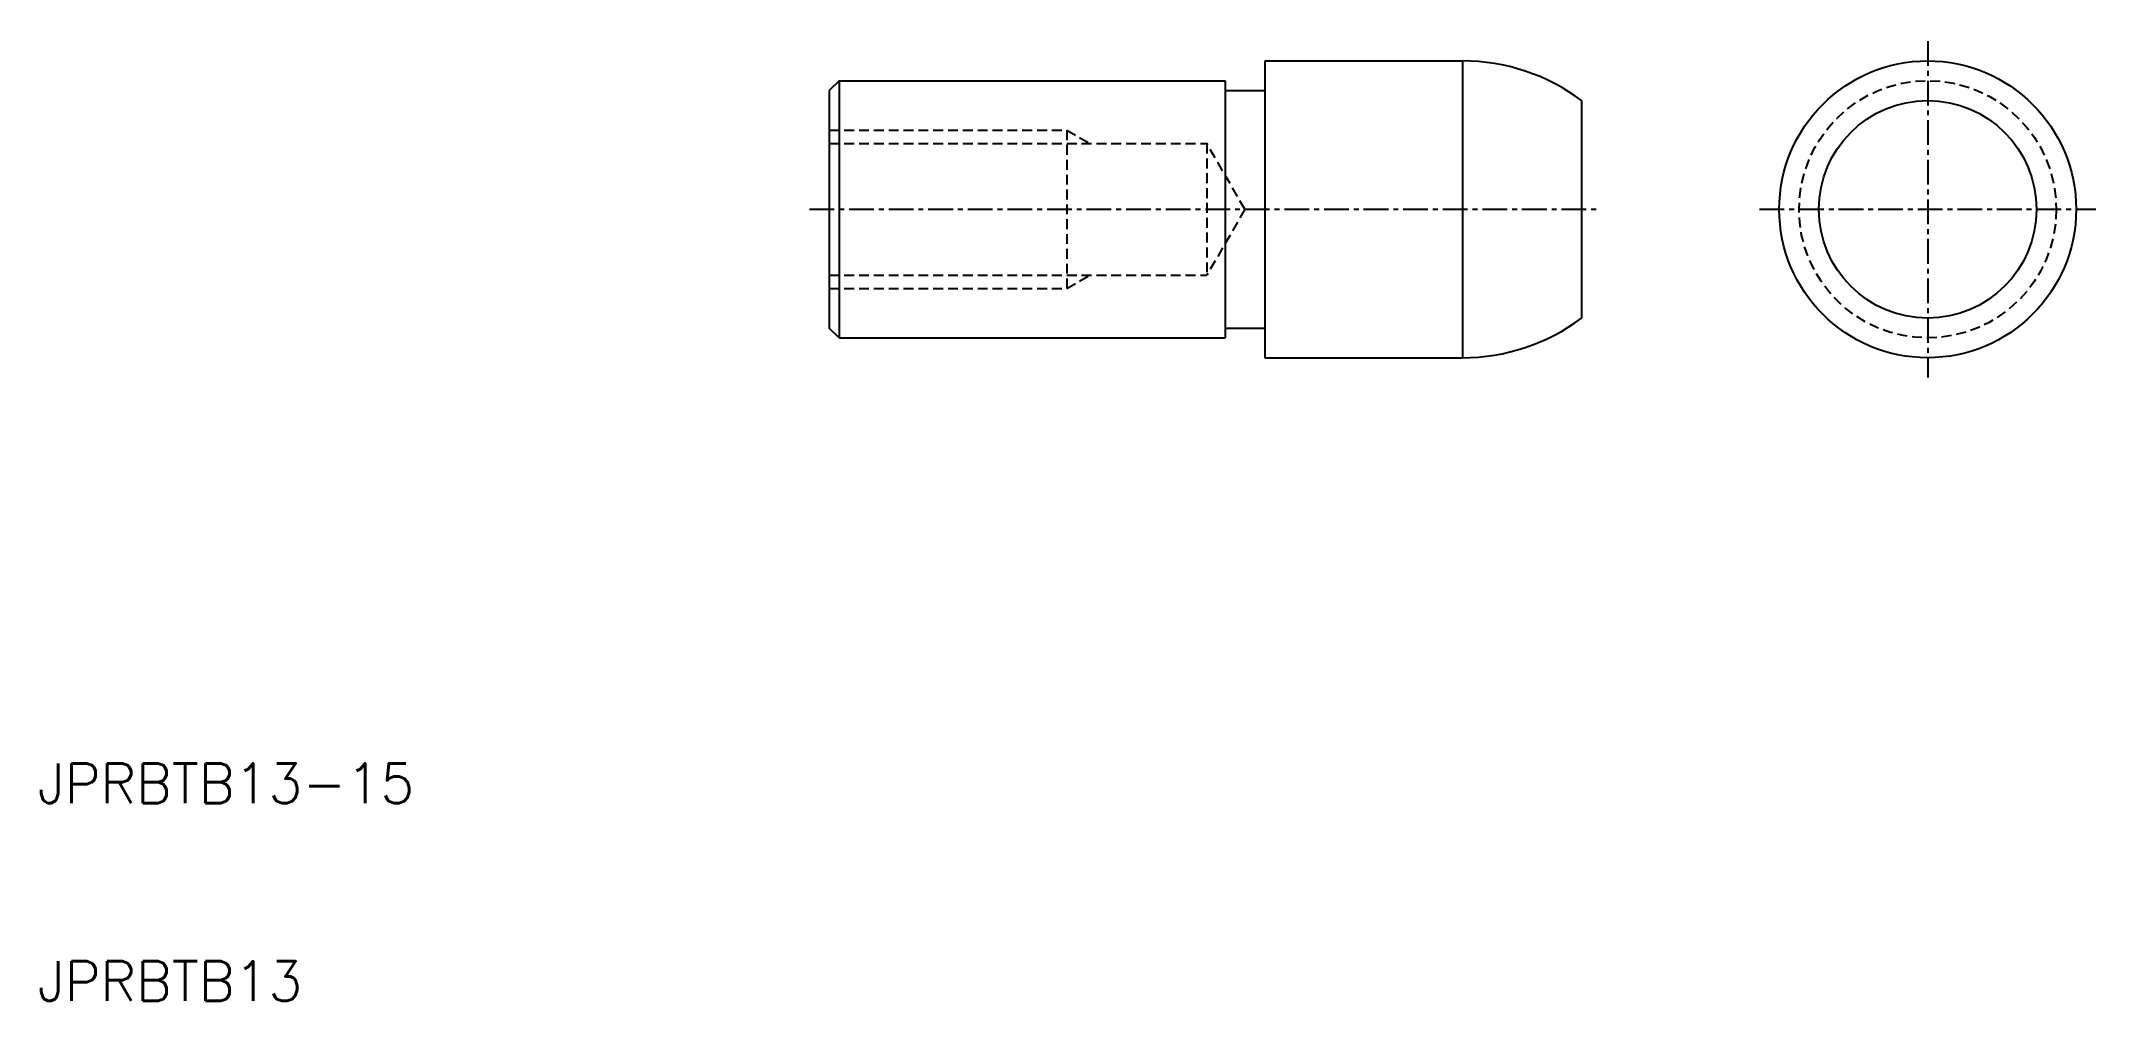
# Model space of a CAD drawing. Extents: x 10 to 114, y 10 to 58.
import ezdxf

# ---------------------------------------------------------------- set-up
doc = ezdxf.new("R2010")
doc.units = 0
doc.linetypes.add('CENTER', pattern=[2, 1.25, -0.25, 0.25, -0.25])
doc.linetypes.add('DASHED', pattern=[0.75, 0.5, -0.25])
doc.layers.get('0').update_dxf_attribs({"linetype": 'CONTINUOUS'})
doc.layers.add('CENTER', color=1, linetype='CENTER')
doc.styles.get("Standard").update_dxf_attribs({"font": 'txt.shx'})

msp = doc.modelspace()

# ---------------------------------------------------------------- linework, layer by layer
at = {"color": 7, "linetype": 'CONTINUOUS'}
for p, q in [((72, 57.5), (82, 57.5)), ((72, 57.5), (72, 42.5)), ((82, 57.5), (82, 42.5)), ((50.5, 56.5), (50, 56)), ((50.5, 56.5), (70, 56.5)), ((50.5, 56.5), (50.5, 43.5)), ((70, 56.5), (70, 43.5)), ((50, 56), (50, 44)), ((70, 56), (72, 56)), ((88, 55.5), (88, 44.5)), ((50.5, 43.5), (50, 44)), ((70, 44), (72, 44)), ((50.5, 43.5), (70, 43.5)), ((72, 42.5), (82, 42.5))]:
    msp.add_line(p, q, dxfattribs=at)
at = {"color": 3, "linetype": 'DASHED'}
for p, q in [((50, 54), (62, 54)), ((62, 54), (62, 46)), ((62, 54), (63.17, 53.32)), ((50, 53.32), (69.08, 53.32)), ((69.08, 53.32), (69.08, 46.68)), ((71, 50), (69.08, 53.32)), ((71, 50), (69.08, 46.68)), ((50, 46.68), (69.08, 46.68)), ((50, 46), (62, 46)), ((62, 46), (63.17, 46.68))]:
    msp.add_line(p, q, dxfattribs=at)
at = {"color": 7, "linetype": 'CONTINUOUS'}
for radius in [7.5, 5.5]:
    msp.add_circle((105.5, 50), radius, dxfattribs=at)
at = {"color": 3, "linetype": 'DASHED'}
msp.add_circle((105.5, 50), 6.5, dxfattribs=at)
at = {"color": 7, "linetype": 'CONTINUOUS'}
for centre, start, end in [((82, 47.5), 53.1301, 90), ((82, 52.5), 270, 306.8699)]:
    msp.add_arc(centre, 10, start, end, dxfattribs=at)
at = {"layer": 'CENTER', "color": 1, "linetype": 'CENTER'}
for p, q in [((105.5, 58.5), (105.5, 41.5)), ((49, 50), (89, 50)), ((97, 50), (114, 50))]:
    msp.add_line(p, q, dxfattribs=at)

# ---------------------------------------------------------------- texts
at = {"color": 7, "linetype": 'CONTINUOUS'}
for s, p in [('JPRBTB13-15', (10, 20)), ('JPRBTB13', (10, 10))]:
    msp.add_text(s, height=2, dxfattribs=at).set_placement(p)

doc.saveas('drawing.dxf')
